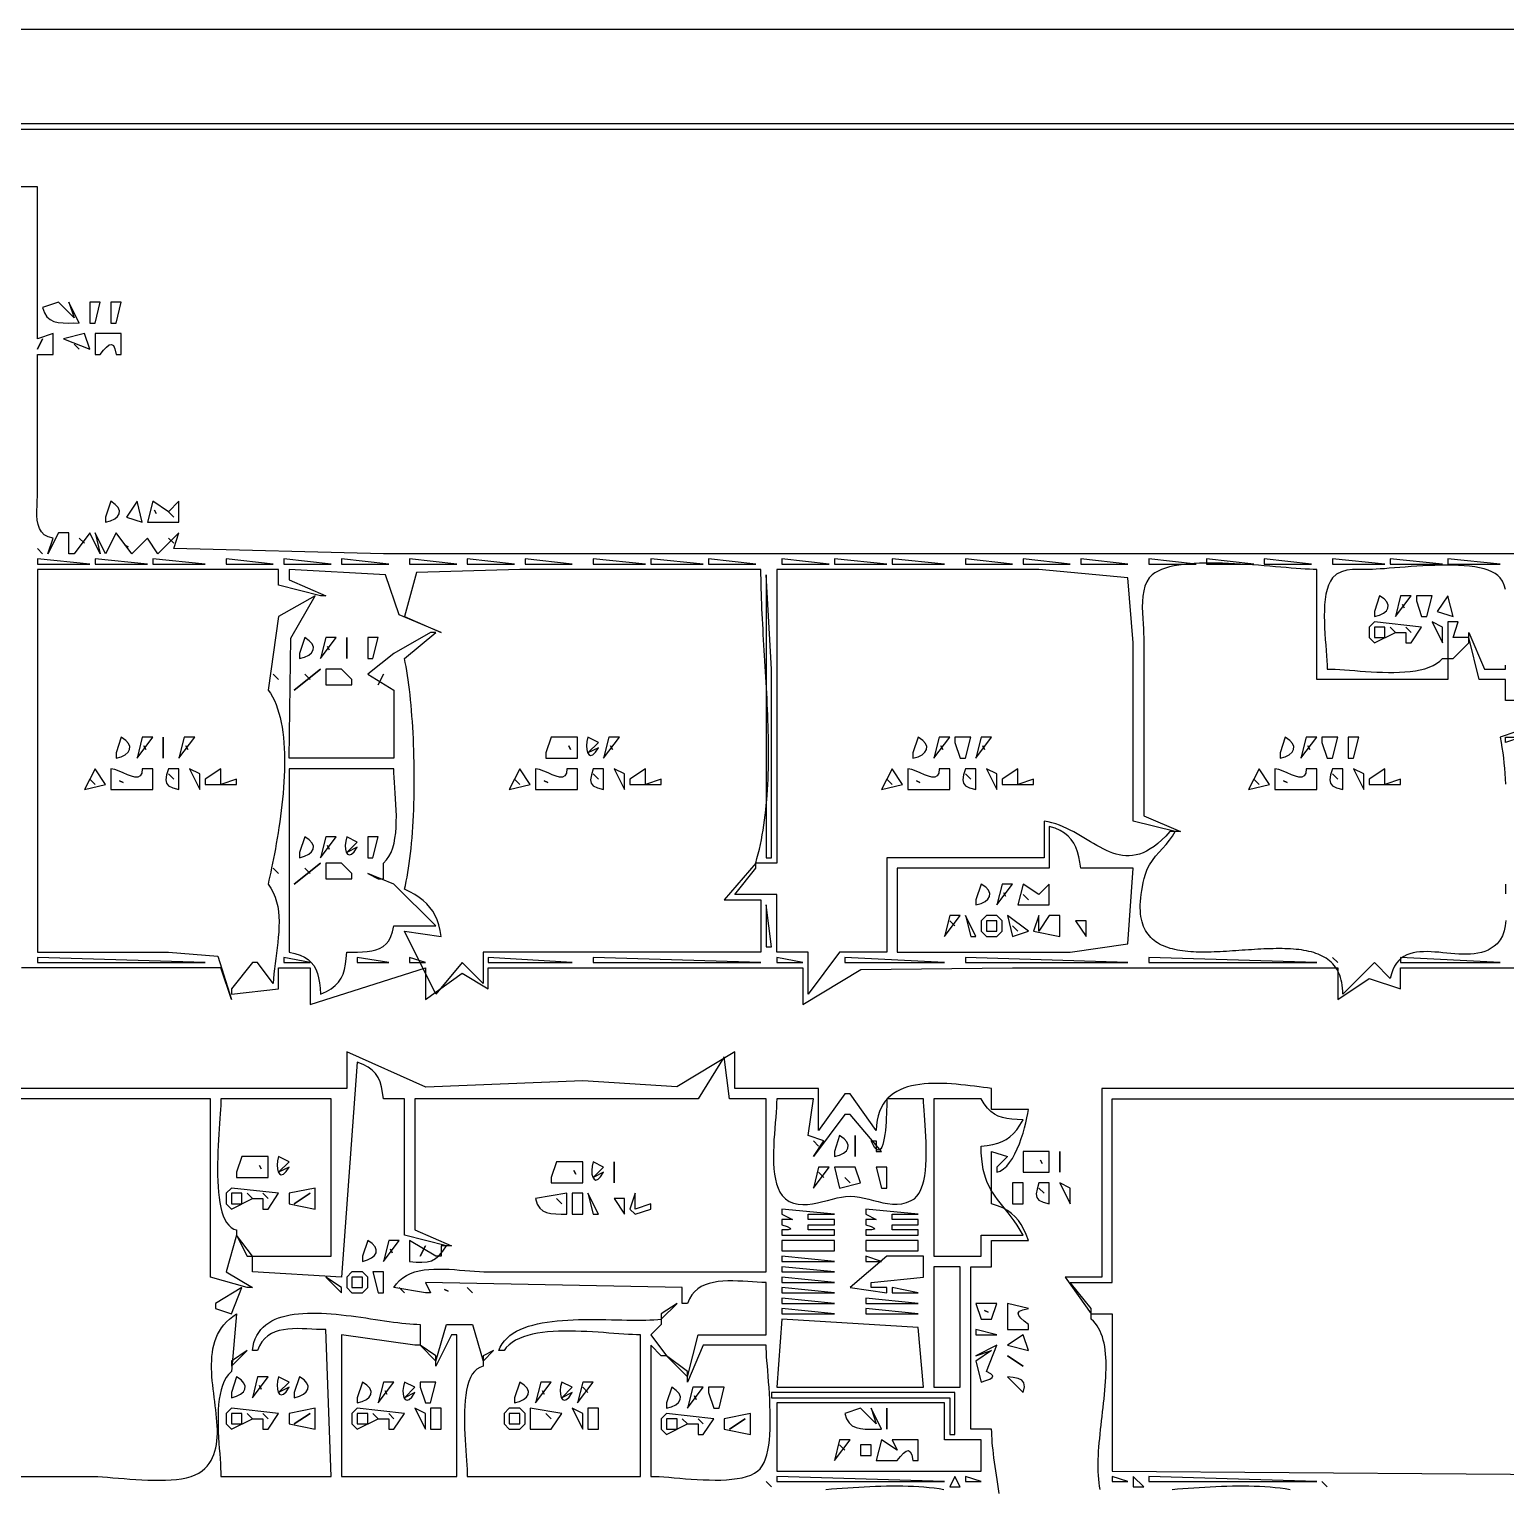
# Model space of a CAD drawing. Extents: x 0 to 1224, y 0 to 792.
# Drawn here: x 720.5 to 1002, y 513.5 to 792 of the extents above; entities that cross this region are included whole.
import ezdxf

# ---------------------------------------------------------------- set-up
doc = ezdxf.new("R2010")
doc.units = 0
doc.layers.add('C7', color=7, linetype='CONTINUOUS')

msp = doc.modelspace()

# ---------------------------------------------------------------- linework, layer by layer
at = {"layer": 'C7'}
for points in [[(0, 792), (0, 0), (1224, 0), (1224, 792), (0, 792)], [(41, 774), (41, 18), (42, 18), (42, 773), (1184, 773), (1184, 18), (1185, 18), (1185, 774), (41, 774)], [(1111, 692), (865, 692), (788, 692), (748, 693), (749, 696), (745, 692), (743, 695), (740, 692), (737, 696), (735, 692), (733, 696), (734, 692), (732, 696), (729, 692), (728, 692), (728, 696), (727, 696), (726, 696), (724, 692), (725, 695), (724.0577, 695.2272), (723.3253, 695.6186), (722.7773, 696.153), (722.3886, 696.8088), (722.1337, 697.5646), (721.9875, 698.399), (721.9245, 699.2906), (721.9196, 700.2179), (721.9474, 701.1595), (721.9826, 702.094), (722, 703), (722, 730), (725, 730), (725, 734), (722, 733), (722, 762), (648, 762)], [(726, 740), (723, 739), (723.3328, 737.9589), (723.8141, 737.1923), (724.428, 736.6583), (725.1584, 736.3151), (725.9895, 736.1211), (726.9051, 736.0343), (727.8894, 736.013), (728.9263, 736.0155), (730, 736), (728, 740), (729, 737), (726, 740)], [(732, 740), (732, 736), (733, 736), (734, 740), (732, 740)], [(736, 740), (736, 736), (737, 736), (738, 740), (736, 740)], [(723, 733), (722, 731), (723, 733)], [(727, 733), (732, 731), (731, 734), (727, 733)], [(729, 732), (730, 731), (729, 732)], [(733, 734), (733, 730), (734, 730), (734.6093, 730.8034), (735.1694, 731.4318), (735.6737, 731.8295), (736.1155, 731.9408), (736.4883, 731.7101), (736.7853, 731.0817), (737, 730), (738, 730), (738, 734), (733, 734)], [(736, 702), (735, 699), (735, 698), (735.9711, 698.2821), (736.7403, 698.6607), (737.2878, 699.1186), (737.5935, 699.6387), (737.6376, 700.204), (737.4, 700.7973), (736.8607, 701.4017), (736, 702)], [(741, 702), (739, 699), (742, 698), (741, 702)], [(744, 702), (743, 698), (749, 698), (749, 702), (747, 700), (744, 702)], [(744.333313, 700.333313), (744.666687, 699.666687), (744.333313, 700.333313)], [(747, 700), (748, 699), (747, 700)], [(722, 693), (723, 692), (722, 693)], [(730, 695), (731, 694), (730, 695)], [(738.666687, 693.666687), (739.333313, 693.333313), (738.666687, 693.666687)], [(747, 695), (748, 694), (747, 695)], [(722, 691), (722, 690), (732, 690), (722, 691)], [(733, 691), (733, 690), (743, 690), (733, 691)], [(744, 691), (744, 690), (754, 690), (744, 691)], [(758, 691), (758, 690), (767, 690), (758, 691)], [(769, 691), (769, 690), (778, 690), (769, 691)], [(780, 691), (780, 690), (789, 690), (780, 691)], [(793, 691), (793, 690), (802, 690), (793, 691)], [(804, 691), (804, 690), (813, 690), (804, 691)], [(815, 691), (815, 690), (824, 690), (815, 691)], [(828, 691), (828, 690), (838, 690), (828, 691)], [(839, 691), (839, 690), (849, 690), (839, 691)], [(850, 691), (850, 690), (859, 690), (850, 691)], [(864, 691), (864, 690), (873, 690), (864, 691)], [(874, 691), (874, 690), (884, 690), (874, 691)], [(885, 691), (885, 690), (895, 690), (885, 691)], [(899, 691), (899, 690), (908, 690), (899, 691)], [(910, 691), (910, 690), (919, 690), (910, 691)], [(921, 691), (921, 690), (930, 690), (921, 691)], [(934, 691), (934, 690), (943, 690), (934, 691)], [(969.0277, 687.3966), (968.5996, 686.7507), (968.2503, 686.0066), (967.9732, 685.1755), (967.7616, 684.269), (967.609, 683.2982), (967.5089, 682.2746), (967.4546, 681.2095), (967.4395, 680.1142), (967.4572, 679.0001), (967.5009, 677.8786), (967.5641, 676.761), (967.6402, 675.6586), (967.7227, 674.5828), (967.805, 673.5449), (967.8804, 672.5564), (967.9424, 671.6285), (967.9845, 670.7725), (968, 670), (968.7308, 669.9883), (969.5284, 669.9562), (970.3859, 669.9073), (971.2964, 669.8458), (972.2529, 669.7754), (973.2486, 669.7002), (974.2766, 669.6241), (975.3299, 669.551), (976.4017, 669.4848), (977.485, 669.4296), (978.573, 669.3891), (979.6588, 669.3674), (980.7353, 669.3683), (981.7959, 669.3958), (982.8335, 669.4539), (983.8412, 669.5465), (984.8122, 669.6775), (985.7395, 669.8508), (986.6163, 670.0704), (987.4355, 670.3401), (988.1905, 670.6641), (988.8741, 671.046), (989.4796, 671.49), (990, 672), (991, 672), (991, 668), (966, 668), (966, 689), (965.3308, 689.0089), (964.6007, 689.0345), (963.8137, 689.0749), (962.974, 689.1282), (962.0859, 689.1926), (961.1536, 689.2663), (960.1813, 689.3473), (959.1731, 689.4339), (958.1333, 689.5241), (957.066, 689.6162), (955.9755, 689.7082), (954.8659, 689.7983), (953.7415, 689.8847), (952.6065, 689.9655), (951.465, 690.0388), (950.3212, 690.1029), (949.1795, 690.1558), (948.0438, 690.1957), (946.9185, 690.2207), (945.8078, 690.229), (944.7159, 690.2187), (943.6468, 690.188), (942.605, 690.135), (941.5944, 690.0579), (940.6195, 689.9548), (939.6842, 689.8239), (938.793, 689.6633), (937.9498, 689.4711), (937.159, 689.2455), (936.4248, 688.9847), (935.7513, 688.6868), (935.1428, 688.3499), (934.6034, 687.9722)], [(945, 691), (945, 690), (954, 690), (945, 691)], [(956, 691), (956, 690), (965, 690), (956, 691)], [(969, 691), (969, 690), (979, 690), (969, 691)], [(1002.0267, 685.1755), (1001.7496, 686.0065), (1001.4002, 686.7507), (1000.9722, 687.3966), (1000.5468, 687.8391), (1000.0203, 688.2283), (999.4002, 688.567), (998.6941, 688.8582), (997.9094, 689.1046), (997.0537, 689.3092), (996.1346, 689.4748), (995.1595, 689.6042), (994.1359, 689.7003), (993.0714, 689.766), (991.9734, 689.8041), (990.8496, 689.8176), (989.7075, 689.8091), (988.5544, 689.7817), (987.3981, 689.7382), (986.2459, 689.6814), (985.1055, 689.6142), (983.9843, 689.5395), (982.8898, 689.46), (981.8297, 689.3788), (980.8113, 689.2986), (979.8422, 689.2222), (978.93, 689.1527), (978.0822, 689.0927), (977.3062, 689.0452), (976.6096, 689.0131), (976, 688.9992), (974.9998, 689.0086), (973.9237, 689.0183), (972.8181, 688.9804), (971.7294, 688.847), (970.7038, 688.5705), (969.7878, 688.1029), (969.0278, 687.3966)], [(980, 691), (980, 690), (990, 690), (980, 691)], [(991, 691), (991, 690), (1001, 690), (991, 691)], [(934.6033, 687.9722), (934.0218, 687.383), (933.5694, 686.6606), (933.2315, 685.8261), (932.9939, 684.9008), (932.8422, 683.906), (932.762, 682.863), (932.7391, 681.7931), (932.759, 680.7175), (932.8075, 679.6576), (932.8702, 678.6346), (932.9327, 677.6698), (932.9808, 676.7845), (933, 676), (933, 642), (940, 639), (939, 639), (931, 641), (931, 675), (929.972229, 687.396606), (913, 689), (863, 689), (863, 633), (859, 633), (859.2468, 633.8675), (859.478, 634.746), (859.694, 635.635), (859.8951, 636.5344), (860.0819, 637.4436), (860.2546, 638.3622), (860.4138, 639.29), (860.5597, 640.2265), (860.6929, 641.1713), (860.8137, 642.1242), (860.9225, 643.0846), (861.0198, 644.0523), (861.1058, 645.0268), (861.1812, 646.0078), (861.2461, 646.9949), (861.3012, 647.9878), (861.3467, 648.986), (861.383, 649.9891), (861.4106, 650.9969), (861.4299, 652.0089), (861.4413, 653.0248), (861.4452, 654.0441), (861.4419, 655.0666), (861.432, 656.0918), (861.4158, 657.1193), (861.3936, 658.1488), (861.366, 659.18), (861.3333, 660.2123), (861.296, 661.2455), (861.2543, 662.2792), (861.2089, 663.313), (861.1599, 664.3465), (861.1079, 665.3794), (861.0533, 666.4113), (860.9964, 667.4417), (860.9377, 668.4704), (860.8776, 669.497), (860.8164, 670.521), (860.7546, 671.5421), (860.6926, 672.56), (860.6309, 673.5742), (860.5697, 674.5844), (860.5095, 675.5902), (860.4507, 676.5912), (860.3938, 677.5871), (860.3391, 678.5775), (860.287, 679.562), (860.2379, 680.5402), (860.1923, 681.5117), (860.1505, 682.4763), (860.113, 683.4334), (860.0802, 684.3828), (860.0524, 685.324), (860.03, 686.2567), (860.0136, 687.1805), (860.0034, 688.0951), (860, 689), (814, 689), (794.317871, 688.396606), (792, 680), (799, 677), (791.027771, 680.317871), (788.396606, 687.972229), (770, 689), (770, 687), (777, 684), (776, 684), (768, 686), (768, 689), (722, 689), (722, 616), (747, 616.000793), (756.396606, 615.226807), (759, 607), (757, 613), (719, 613)], [(861, 688), (861, 634), (862, 634), (862, 670), (861, 688)], [(775, 684), (768, 680), (766, 666), (766.4354, 665.3759), (766.8335, 664.7052), (767.1955, 663.9902), (767.5224, 663.2335), (767.8155, 662.4372), (768.0759, 661.604), (768.3048, 660.7361), (768.5034, 659.8359), (768.6728, 658.9059), (768.8143, 657.9484), (768.9289, 656.9659), (769.0179, 655.9606), (769.0824, 654.9351), (769.1235, 653.8917), (769.1426, 652.8328), (769.1406, 651.7609), (769.1189, 650.6782), (769.0785, 649.5872), (769.0207, 648.4903), (768.9466, 647.3899), (768.8574, 646.2884), (768.7542, 645.1881), (768.6382, 644.0915), (768.5107, 643.001), (768.3727, 641.919), (768.2254, 640.8478), (768.07, 639.7898), (767.9078, 638.7475), (767.7397, 637.7233), (767.5671, 636.7195), (767.391, 635.7385), (767.2127, 634.7827), (767.0333, 633.8546), (766.854, 632.9565), (766.676, 632.0908), (766.5004, 631.2599), (766.3284, 630.4662), (766.1612, 629.7121), (766, 629), (766.5426, 628.2001), (766.9908, 627.3661), (767.3517, 626.501), (767.6323, 625.6079), (767.8397, 624.6898), (767.981, 623.7498), (768.0634, 622.7909), (768.0939, 621.8163), (768.0797, 620.8289), (768.0278, 619.8317), (767.9454, 618.828), (767.8395, 617.8207), (767.7172, 616.8129), (767.5857, 615.8075), (767.452, 614.8078), (767.3233, 613.8167), (767.2066, 612.8374), (767.1091, 611.8727), (767.0379, 610.9259), (767, 610), (764, 614), (763, 614), (759, 609), (759, 608), (768, 609), (768, 613), (774, 613), (774, 606), (796, 613), (796, 607), (803, 612), (808, 609), (808, 613), (868, 613), (868, 606), (879.039368, 612.682129), (908, 613), (970, 613), (970, 607), (976, 611), (982, 609), (982, 613), (1043, 613)], [(933.3178, 630.8958), (933.6489, 631.8192), (934.1003, 632.6831), (934.6467, 633.5006), (935.2627, 634.2843), (935.9229, 635.0472), (936.602, 635.8021), (937.2746, 636.562), (937.9154, 637.3397), (938.499, 638.1481), (939, 639), (938, 639), (937.2164, 638.1487), (936.4516, 637.3961), (935.7045, 636.7381), (934.9739, 636.1705), (934.2589, 635.6892), (933.5583, 635.29), (932.8711, 634.9688), (932.1963, 634.7215), (931.5327, 634.544), (930.8794, 634.432), (930.2352, 634.3816), (929.5991, 634.3884), (928.97, 634.4484), (928.3469, 634.5576), (927.7287, 634.7116), (927.1144, 634.9064), (926.5028, 635.1379), (925.893, 635.4019), (925.2838, 635.6943), (924.6742, 636.0109), (924.0632, 636.3476), (923.4496, 636.7003), (922.8325, 637.0649), (922.2107, 637.4372), (921.5832, 637.813), (920.9489, 638.1883), (920.3068, 638.5588), (919.6558, 638.9205), (918.9948, 639.2693), (918.3228, 639.6009), (917.6387, 639.9113), (916.9415, 640.1964), (916.2301, 640.4519), (915.5034, 640.6737), (914.7604, 640.8578), (914, 641), (914, 634), (884, 634), (884, 616), (875, 616), (869, 608), (869, 616), (863, 616), (863, 627), (855, 627), (859, 632), (859, 633), (853, 626), (860, 626), (860, 616), (807, 616), (807, 610), (803, 614), (798, 608), (792, 620), (799, 619), (798.8095, 620.1425), (798.5582, 621.1868), (798.2428, 622.141), (797.8602, 623.013), (797.4072, 623.811), (796.8807, 624.543), (796.2775, 625.2171), (795.5944, 625.8412), (794.8283, 626.4235), (793.9759, 626.9721), (793.0342, 627.4948), (792, 628), (792.1773, 628.7391), (792.3455, 629.5141), (792.5044, 630.3235), (792.6543, 631.1653), (792.7951, 632.038), (792.9269, 632.9399), (793.0499, 633.8691), (793.164, 634.8242), (793.2693, 635.8032), (793.366, 636.8046), (793.454, 637.8266), (793.5336, 638.8676), (793.6046, 639.9258), (793.6673, 640.9996), (793.7216, 642.0871), (793.7677, 643.1868), (793.8056, 644.297), (793.8354, 645.4159), (793.8572, 646.5418), (793.871, 647.673), (793.8769, 648.8079), (793.875, 649.9447), (793.8653, 651.0817), (793.848, 652.2173), (793.823, 653.3496), (793.7905, 654.4771), (793.7506, 655.5981), (793.7033, 656.7107), (793.6486, 657.8134), (793.5868, 658.9044), (793.5177, 659.982), (793.4415, 661.0446), (793.3584, 662.0903), (793.2682, 663.1176), (793.1712, 664.1247), (793.0673, 665.11), (792.9568, 666.0716), (792.8395, 667.008), (792.7157, 667.9173), (792.5853, 668.798), (792.4484, 669.6483), (792.3052, 670.4666), (792.1557, 671.251), (792, 672), (798, 677), (797, 677), (790, 673), (785, 669), (790, 666), (790, 653), (770, 653), (770.317871, 675.895813), (775, 684)], [(978, 684), (977, 681), (977, 680), (977.971, 680.2821), (978.7403, 680.6607), (979.2878, 681.1186), (979.5936, 681.6387), (979.6376, 682.204), (979.4, 682.7973), (978.8608, 683.4017), (978, 684)], [(982, 684), (981, 680), (984, 684), (982, 684)], [(982.333313, 682.333313), (982.666687, 681.666687), (982.333313, 682.333313)], [(985, 684), (985, 683), (986, 680), (987, 680), (988, 684), (985, 684)], [(991, 684), (989, 681), (992, 680), (991, 684)], [(977, 679), (976, 678), (976, 676), (977, 675), (981, 677), (983, 677), (983, 675), (984, 675), (986, 678), (977, 679)], [(988, 679), (990, 675), (990, 676), (990, 678), (988, 679)], [(991, 679), (991, 672), (992, 672), (995, 675), (995, 676), (992, 676), (993, 679), (991, 679)], [(773, 676), (772, 673), (772, 672), (772.971, 672.2821), (773.7403, 672.6607), (774.2878, 673.1186), (774.5935, 673.6387), (774.6376, 674.204), (774.4, 674.7973), (773.8608, 675.4017), (773, 676)], [(777, 676), (776, 672), (779, 676), (777, 676)], [(781, 676), (781, 672), (781, 676)], [(785, 676), (785, 672), (786, 672), (787, 676), (785, 676)], [(977, 678), (977, 676), (979, 676), (979, 678), (977, 678)], [(980, 678), (981, 677), (980, 678)], [(983, 678), (984, 677), (983, 678)], [(1010, 664), (1002, 664), (1002, 668), (997, 668), (995, 676), (995, 677), (998, 670), (1002, 670), (1002.0154, 670.7726)], [(777.333313, 674.333313), (777.666687, 673.666687), (777.333313, 674.333313)], [(771, 666), (776, 670), (771, 666)], [(777, 670), (777, 667), (782, 667), (782, 668), (780, 670), (777, 670)], [(767, 669), (768, 668), (767, 669)], [(773, 669), (774, 668), (773, 669)], [(788, 669), (787, 667), (788, 669)], [(738, 657), (737, 654), (737, 653), (737.971, 653.2821), (738.7403, 653.6607), (739.2878, 654.1186), (739.5935, 654.6387), (739.6376, 655.204), (739.4, 655.7973), (738.8608, 656.4017), (738, 657)], [(742, 657), (741, 653), (744, 657), (742, 657)], [(746, 657), (746, 653), (746, 657)], [(750, 657), (749, 653), (752, 657), (750, 657)], [(820, 657), (819, 654), (819, 653), (825, 653), (825, 657), (820, 657)], [(827, 657), (826.8004, 656.1668), (826.7248, 655.3684), (826.765, 654.6552), (826.9133, 654.078), (827.1618, 653.6871), (827.5026, 653.5333), (827.9278, 653.6672), (828.4295, 654.1392), (829, 655), (827, 654), (829, 656), (827, 657)], [(831, 657), (830, 653), (833, 657), (831, 657)], [(890, 657), (889, 654), (889, 653), (889.9711, 653.2821), (890.7403, 653.6607), (891.2878, 654.1186), (891.5936, 654.6387), (891.6376, 655.204), (891.4, 655.7973), (890.8608, 656.4017), (890, 657)], [(894, 657), (893, 653), (896, 657), (894, 657)], [(897, 657), (897, 656), (898, 653), (899, 653), (900, 657), (897, 657)], [(902, 657), (901, 653), (904, 657), (902, 657)], [(960, 657), (959, 654), (959, 653), (959.971, 653.2821), (960.7403, 653.6607), (961.2878, 654.1186), (961.5935, 654.6387), (961.6375, 655.204), (961.3999, 655.7974), (960.8607, 656.4017), (960, 657)], [(964, 657), (963, 653), (966, 657), (964, 657)], [(967, 657), (967, 656), (968, 653), (969, 653), (970, 657), (967, 657)], [(972, 657), (972, 653), (973, 653), (974, 657), (972, 657)], [(1004, 658), (1001, 657), (1001.1732, 656.0177), (1001.3293, 655.0325), (1001.469, 654.0447), (1001.5931, 653.0544), (1001.7025, 652.0618), (1001.7979, 651.067), (1001.8802, 650.0703), (1001.9502, 649.0717), (1002.0087, 648.0716)], [(1008, 658), (1002, 656), (1002, 657), (1004, 657)], [(742.333313, 655.333313), (742.666687, 654.666687), (742.333313, 655.333313)], [(750.333313, 655.333313), (750.666687, 654.666687), (750.333313, 655.333313)], [(823.333313, 655.333313), (823.666687, 654.666687), (823.333313, 655.333313)], [(831.333313, 655.333313), (831.666687, 654.666687), (831.333313, 655.333313)], [(894.333313, 655.333313), (894.666687, 654.666687), (894.333313, 655.333313)], [(902.333313, 655.333313), (902.666687, 654.666687), (902.333313, 655.333313)], [(964.333313, 655.333313), (964.666687, 654.666687), (964.333313, 655.333313)], [(733, 651), (731, 647), (735, 648), (733, 651)], [(736, 651), (736, 647), (744, 647), (744, 651), (743, 651), (742, 651), (741.8988, 650.1256), (741.6137, 649.6031), (741.172, 649.3735), (740.6011, 649.3776), (739.9286, 649.5563), (739.1817, 649.8505), (738.388, 650.201), (737.5748, 650.5489), (736.7697, 650.8349), (736, 651)], [(747, 651), (746.6535, 649.8098), (746.5052, 648.9006), (746.6105, 648.2188), (747.0245, 647.7105), (747.8026, 647.3221), (749, 647), (749, 651), (747, 651)], [(751, 651), (753, 647), (753, 648), (753, 650), (751, 651)], [(757, 651), (754, 649), (754, 648), (760, 648), (760, 649), (757, 648), (757, 651)], [(770, 651), (770, 616), (771.1227, 615.7657), (772.0954, 615.4547), (772.9292, 615.0666), (773.6351, 614.6005), (774.224, 614.0561), (774.7071, 613.4326), (775.0954, 612.7295), (775.3998, 611.9463), (775.6315, 611.0823), (775.8014, 610.137), (775.9205, 609.1097), (776, 608), (777.1165, 608.487), (778.0508, 609.0247), (778.8199, 609.62), (779.4406, 610.2802), (779.93, 611.0122), (780.3049, 611.8233), (780.5825, 612.7205), (780.7795, 613.7109), (780.913, 614.8017), (781, 616), (782.0526, 616.0018), (783.0594, 616.0101), (784.0165, 616.0405), (784.9199, 616.1086), (785.7659, 616.2301), (786.5505, 616.4206), (787.27, 616.6958), (787.9203, 617.0712), (788.4976, 617.5626), (788.9981, 618.1855), (789.418, 618.9556), (789.7532, 619.8886), (790, 621), (798, 621), (790, 629), (785, 631), (787, 630), (788, 630), (788, 633), (788.5695, 633.5891), (789.0491, 634.2725), (789.4457, 635.0404), (789.766, 635.8833), (790.0166, 636.7917), (790.2045, 637.7558), (790.3362, 638.7661), (790.4186, 639.813), (790.4585, 640.8869), (790.4625, 641.9782), (790.4374, 643.0774), (790.39, 644.1747), (790.327, 645.2607), (790.2552, 646.3257), (790.1813, 647.3601), (790.1121, 648.3543), (790.0543, 649.2987), (790.0147, 650.1838), (790, 651), (770, 651)], [(814, 651), (812, 647), (816, 648), (814, 651)], [(817, 651), (817, 647), (825, 647), (825, 651), (824, 651), (823, 651), (822.8988, 650.1256), (822.6137, 649.6031), (822.172, 649.3735), (821.6011, 649.3776), (820.9286, 649.5563), (820.1817, 649.8505), (819.388, 650.201), (818.5748, 650.5489), (817.7697, 650.8349), (817, 651)], [(828, 651), (827.6535, 649.8098), (827.5053, 648.9006), (827.6105, 648.2188), (828.0246, 647.7105), (828.8026, 647.3221), (830, 647), (830, 651), (828, 651)], [(832, 651), (834, 647), (834, 648), (834, 650), (832, 651)], [(838, 651), (835, 649), (835, 648), (841, 648), (841, 649), (838, 648), (838, 651)], [(885, 651), (883, 647), (887, 648), (885, 651)], [(888, 651), (888, 647), (896, 647), (896, 651), (895, 651), (894, 651), (893.8988, 650.1256), (893.6137, 649.6031), (893.172, 649.3735), (892.6012, 649.3776), (891.9286, 649.5563), (891.1818, 649.8505), (890.3881, 650.201), (889.5749, 650.5489), (888.7697, 650.8349), (888, 651)], [(899, 651), (898.6535, 649.8098), (898.5053, 648.9006), (898.6106, 648.2188), (899.0246, 647.7105), (899.8026, 647.3221), (901, 647), (901, 651), (899, 651)], [(903, 651), (905, 647), (905, 648), (905, 650), (903, 651)], [(909, 651), (906, 649), (906, 648), (912, 648), (912, 649), (909, 648), (909, 651)], [(955, 651), (953, 647), (957, 648), (955, 651)], [(958, 651), (958, 647), (966, 647), (966, 651), (965, 651), (964, 651), (963.8988, 650.1256), (963.6137, 649.6031), (963.172, 649.3735), (962.6012, 649.3776), (961.9286, 649.5563), (961.1818, 649.8505), (960.3881, 650.201), (959.5749, 650.5489), (958.7697, 650.8349), (958, 651)], [(969, 651), (968.6535, 649.8098), (968.5053, 648.9006), (968.6105, 648.2188), (969.0246, 647.7105), (969.8026, 647.3221), (971, 647), (971, 651), (969, 651)], [(973, 651), (975, 647), (975, 648), (975, 650), (973, 651)], [(979, 651), (976, 649), (976, 648), (982, 648), (982, 649), (979, 648), (979, 651)], [(732, 649), (733, 648), (732, 649)], [(737.666687, 648.666687), (738.333313, 648.333313), (737.666687, 648.666687)], [(747, 650), (748, 649), (747, 650)], [(813, 649), (814, 648), (813, 649)], [(818.666687, 648.666687), (819.333313, 648.333313), (818.666687, 648.666687)], [(828, 650), (829, 649), (828, 650)], [(884, 649), (885, 648), (884, 649)], [(889.666687, 648.666687), (890.333313, 648.333313), (889.666687, 648.666687)], [(899, 650), (900, 649), (899, 650)], [(954, 649), (955, 648), (954, 649)], [(959.666687, 648.666687), (960.333313, 648.333313), (959.666687, 648.666687)], [(969, 650), (970, 649), (969, 650)], [(915, 640), (915, 632), (886, 632), (886, 616), (919, 616), (929.972229, 617.603394), (931, 632), (921, 632), (920.8476, 633.1347), (920.6479, 634.1768), (920.3904, 635.13), (920.0648, 635.998), (919.6605, 636.7845), (919.1672, 637.4932), (918.5744, 638.1278), (917.8717, 638.6921), (917.0487, 639.1897), (916.0949, 639.6245), (915, 640)], [(773, 638), (772, 635), (772, 634), (772.971, 634.2821), (773.7403, 634.6607), (774.2878, 635.1186), (774.5935, 635.6387), (774.6376, 636.204), (774.4, 636.7973), (773.8608, 637.4017), (773, 638)], [(777, 638), (776, 634), (779, 638), (777, 638)], [(777.333313, 636.333313), (777.666687, 635.666687), (777.333313, 636.333313)], [(781, 638), (780.8004, 637.1668), (780.7248, 636.3684), (780.765, 635.6552), (780.9133, 635.0779), (781.1618, 634.6871), (781.5026, 634.5333), (781.9278, 634.6671), (782.4295, 635.1391), (783, 636), (781, 635), (783, 637), (781, 638)], [(785, 638), (785, 634), (786, 634), (787, 638), (785, 638)], [(767, 632), (768, 631), (767, 632)], [(771, 629), (776, 633), (771, 629)], [(773, 632), (774, 631), (773, 632)], [(777, 633), (777, 630), (782, 630), (782, 631), (780, 633), (777, 633)], [(1000.3966, 617.6033), (999.8645, 617.1297), (999.2974, 616.7323), (998.6982, 616.4055), (998.0697, 616.1434), (997.4148, 615.9403), (996.7363, 615.7906), (996.0372, 615.6884), (995.3202, 615.6282), (994.5883, 615.6041), (993.8443, 615.6104), (993.0911, 615.6415), (992.3316, 615.6915), (991.5686, 615.7549), (990.8051, 615.8258), (990.0437, 615.8985), (989.2876, 615.9674), (988.5394, 616.0266), (987.8022, 616.0705), (987.0787, 616.0934), (986.3718, 616.0895), (985.6844, 616.0531), (985.0193, 615.9785), (984.3795, 615.86), (983.7678, 615.6918), (983.187, 615.4683), (982.6401, 615.1836), (982.1299, 614.8322), (981.6592, 614.4082), (981.231, 613.9059), (980.8481, 613.3197), (980.5134, 612.6438), (980.2297, 611.8724), (980, 611), (977, 614), (971, 608), (970.9855, 608.5884), (970.9466, 609.1506), (970.884, 609.6873), (970.798, 610.199), (970.6892, 610.6863), (970.5581, 611.1496), (970.4052, 611.5896), (970.2311, 612.0067), (970.0362, 612.4017), (969.8211, 612.7749), (969.5863, 613.127), (969.3323, 613.4585), (969.0597, 613.7699), (968.7688, 614.0619), (968.4604, 614.335), (968.1348, 614.5896), (967.7926, 614.8265), (967.4343, 615.0461), (967.0605, 615.249), (966.6715, 615.4357), (966.2681, 615.6068), (965.8506, 615.7629), (965.4196, 615.9044), (964.9756, 616.032), (964.5191, 616.1462), (964.0507, 616.2476), (963.5708, 616.3367), (963.08, 616.4141), (962.5788, 616.4802), (962.0677, 616.5358), (961.5472, 616.5812), (961.0179, 616.6172), (960.4802, 616.6442), (959.9347, 616.6628), (959.3819, 616.6735), (958.8223, 616.6769), (958.2564, 616.6735), (957.6847, 616.664), (957.1078, 616.6488), (956.5261, 616.6285), (955.9403, 616.6037), (955.3508, 616.5749), (954.758, 616.5426), (954.1626, 616.5075), (953.5651, 616.4701), (952.9659, 616.4308), (952.3657, 616.3904), (951.7648, 616.3493), (951.1638, 616.3081), (950.5633, 616.2673), (949.9637, 616.2275), (949.3656, 616.1893), (948.7695, 616.1531), (948.1759, 616.1197), (947.5853, 616.0894), (946.9982, 616.0629), (946.4152, 616.0407), (945.8368, 616.0234), (945.2634, 616.0114), (944.6957, 616.0055), (944.134, 616.0061), (943.579, 616.0138), (943.0312, 616.0291), (942.491, 616.0526), (941.959, 616.0848), (941.4356, 616.1264), (940.9215, 616.1778), (940.4172, 616.2396), (939.9231, 616.3123), (939.4397, 616.3966), (938.9677, 616.4929), (938.5074, 616.6018), (938.0594, 616.7239), (937.6243, 616.8597), (937.2025, 617.0098), (936.7946, 617.1747), (936.4011, 617.3551), (936.0225, 617.5513), (935.6593, 617.764), (935.312, 617.9938), (934.9811, 618.2412), (934.6673, 618.5067), (934.3709, 618.7909), (934.0925, 619.0944), (933.8326, 619.4177), (933.5917, 619.7614), (933.3704, 620.1259), (933.1691, 620.512), (932.9885, 620.92), (932.8289, 621.3507), (932.6909, 621.8044), (932.5751, 622.2819), (932.4819, 622.7836), (932.4119, 623.3101), (932.3655, 623.8619), (932.3434, 624.4396), (932.3459, 625.0438), (932.3737, 625.6749), (932.4272, 626.3337), (932.507, 627.0205), (932.6135, 627.736), (932.7474, 628.4807), (932.909, 629.2552), (933.099, 630.0601), (933.3179, 630.8958)], [(902, 629), (901, 626), (901, 625), (901.971, 625.2821), (902.7403, 625.6607), (903.2878, 626.1186), (903.5935, 626.6387), (903.6376, 627.204), (903.4, 627.7973), (902.8608, 628.4017), (902, 629)], [(906, 629), (905, 625), (908, 629), (906, 629)], [(910, 629), (909, 625), (915, 625), (915, 629), (913, 627), (910, 629)], [(1002.0026, 628.9955), (1002, 628), (1002.0172, 627.1136)], [(861, 625), (861, 617), (862, 617), (861, 625)], [(906.333313, 627.333313), (906.666687, 626.666687), (906.333313, 627.333313)], [(910, 627), (911, 626), (910, 627)], [(896, 623), (895, 619), (898, 623), (896, 623)], [(899, 623), (900, 619), (901, 619), (899, 623)], [(903, 623), (902, 622), (902, 620), (903, 619), (905, 619), (906, 620), (906, 622), (905, 623), (903, 623)], [(907, 623), (908, 619), (911, 620), (907, 623)], [(913, 623), (912, 620), (917, 619), (917, 623), (916, 623), (915, 623), (913, 620), (913, 623)], [(896, 622), (897, 621), (896, 622)], [(903, 622), (903, 620), (905, 620), (905, 622), (903, 622)], [(908, 621), (909, 620), (908, 621)], [(920, 622), (922, 619), (922, 622), (920, 622)], [(1002.0733, 622.0305), (1001.95, 621.0166), (1001.739, 620.048), (1001.422, 619.1435), (1000.9806, 618.3223), (1000.3966, 617.6034)], [(722, 615), (722, 614), (754, 614), (722, 615)], [(769, 615), (769, 614), (774, 614), (769, 615)], [(783, 615), (783, 614), (789, 614), (783, 615)], [(793, 615), (793, 614), (796, 614), (793, 615)], [(808, 615), (808, 614), (824, 614), (808, 615)], [(828, 615), (828, 614), (860, 614), (828, 615)], [(863, 615), (863, 614), (868, 614), (863, 615)], [(876, 615), (876, 614), (895, 614), (876, 615)], [(899, 615), (899, 614), (930, 614), (899, 615)], [(934, 615), (934, 614), (966, 614), (934, 615)], [(969, 615), (970, 614), (969, 615)], [(982, 615), (982, 614), (1001, 614), (982, 615)], [(905.4284, 512.7261), (905.2952, 513.621), (905.1628, 514.5054), (905.0325, 515.3778), (904.9051, 516.237), (904.7819, 517.0813), (904.6639, 517.9096), (904.552, 518.7204), (904.4475, 519.5122), (904.3512, 520.2838), (904.2644, 521.0337), (904.188, 521.7605), (904.1231, 522.4629), (904.0708, 523.1394), (904.0322, 523.7887), (904.0082, 524.4093), (904, 525), (900, 525), (900, 556), (904, 556), (904, 561), (911, 561), (910.5858, 562.1136), (910.1404, 563.1168), (909.6518, 564.0164), (909.1077, 564.8195), (908.4961, 565.533), (907.8048, 566.1638), (907.0217, 566.719), (906.1346, 567.2054), (905.1314, 567.6301), (904, 568), (904, 578), (907, 577), (905, 575), (905, 574), (905.6546, 574.2342), (906.2777, 574.6364), (906.8681, 575.1864), (907.4246, 575.8641), (907.9463, 576.6495), (908.4319, 577.5223), (908.8804, 578.4626), (909.2907, 579.4502), (909.6616, 580.465), (909.9922, 581.487), (910.2812, 582.4959), (910.5276, 583.4718), (910.7302, 584.3945), (910.8881, 585.2439), (911, 586), (904, 586), (904, 590), (903.2227, 590.1005), (902.4206, 590.2061), (901.5968, 590.3142), (900.7543, 590.4221), (899.8962, 590.5275), (899.0256, 590.6276), (898.1455, 590.72), (897.2591, 590.802), (896.3693, 590.8712), (895.4793, 590.9248), (894.5921, 590.9605), (893.7108, 590.9756), (892.8385, 590.9675), (891.9782, 590.9337), (891.133, 590.8717), (890.3059, 590.7788), (889.5001, 590.6526), (888.7186, 590.4904), (887.9645, 590.2896), (887.2408, 590.0478), (886.5507, 589.7623), (885.8971, 589.4307), (885.2832, 589.0502), (884.712, 588.6185), (884.1865, 588.1328), (883.71, 587.5907), (883.2854, 586.9896), (882.9157, 586.3269), (882.6042, 585.6), (882.3537, 584.8065), (882.1675, 583.9436), (882.0486, 583.009), (882, 582), (877, 589), (876, 589), (871, 582), (871, 590), (855, 590), (855, 597), (843.956787, 590.317139), (826, 591.481445), (796.089478, 590.259277), (781, 597), (781, 590), (671, 590)], [(853, 596), (848, 588), (794, 588), (794, 563), (801, 560), (800, 560), (792, 562), (792, 588), (788, 588), (787.8392, 589.2091), (787.6298, 590.2901), (787.3503, 591.2517), (786.9792, 592.1025), (786.4952, 592.8514), (785.8766, 593.5068), (785.1022, 594.0776), (784.1505, 594.5724), (783, 595), (780, 554), (763, 555), (763, 558), (778, 558), (778, 588), (757, 588), (756.9908, 587.4112), (756.9653, 586.7351), (756.926, 585.9793), (756.8758, 585.1513), (756.8173, 584.2585), (756.7533, 583.3085), (756.6864, 582.3089), (756.6194, 581.2672), (756.555, 580.191), (756.4959, 579.0876), (756.4449, 577.9647), (756.4046, 576.8299), (756.3778, 575.6906), (756.3672, 574.5543), (756.3756, 573.4287), (756.4055, 572.3212), (756.4598, 571.2393), (756.5412, 570.1907), (756.6523, 569.1827), (756.796, 568.223), (756.9748, 567.3191), (757.1916, 566.4786), (757.4491, 565.7088), (757.7499, 565.0175), (758.0969, 564.412), (758.4926, 563.9), (758.9399, 563.489), (759.4415, 563.1865), (760, 563), (760, 562), (758, 555), (763, 552), (762, 552), (755, 554), (755, 588), (670, 588)], [(675, 516), (732, 516), (732.7363, 515.9868), (733.552, 515.9502), (734.4388, 515.8947), (735.3878, 515.8245), (736.3908, 515.744), (737.439, 515.6576), (738.524, 515.5697), (739.6371, 515.4846), (740.7699, 515.4066), (741.9139, 515.3401), (743.0604, 515.2895), (744.2008, 515.2591), (745.3268, 515.2534), (746.4297, 515.2766), (747.501, 515.3331), (748.5321, 515.4273), (749.5145, 515.5635), (750.4396, 515.7461), (751.2989, 515.9795), (752.0839, 516.2679), (752.7859, 516.6159), (753.3966, 517.0277), (753.9158, 517.4795), (754.3747, 517.962), (754.7763, 518.4738), (755.1237, 519.0135), (755.4201, 519.5795), (755.6684, 520.1706), (755.8717, 520.7852), (756.0332, 521.422), (756.156, 522.0794), (756.2431, 522.7561), (756.2975, 523.4506), (756.3225, 524.1616), (756.321, 524.8874), (756.2962, 525.6268), (756.2511, 526.3784), (756.1889, 527.1405), (756.1126, 527.912), (756.0252, 528.6912), (755.93, 529.4768), (755.8299, 530.2673), (755.7281, 531.0614), (755.6276, 531.8575), (755.5316, 532.6543), (755.443, 533.4503), (755.3651, 534.244), (755.3008, 535.0341), (755.2533, 535.8192), (755.2256, 536.5977), (755.2209, 537.3683), (755.2422, 538.1295), (755.2926, 538.8799), (755.3752, 539.618), (755.493, 540.3425), (755.6493, 541.0519), (755.8469, 541.7447), (756.0891, 542.4196), (756.3789, 543.0751), (756.7194, 543.7097), (757.1137, 544.3221), (757.5649, 544.9108), (758.076, 545.4744), (758.6502, 546.0114), (759.2905, 546.5204), (760, 547), (759, 536), (758.4742, 535.4619), (758.0214, 534.8381), (757.6369, 534.1361), (757.3159, 533.3636), (757.0537, 532.528), (756.8455, 531.6369), (756.6866, 530.6978), (756.5723, 529.7184), (756.4978, 528.7062), (756.4584, 527.6687), (756.4494, 526.6136), (756.4661, 525.5482), (756.5036, 524.4803), (756.5572, 523.4174), (756.6223, 522.367), (756.6941, 521.3367), (756.7678, 520.334), (756.8388, 519.3666), (756.9022, 518.4419), (756.9533, 517.5675), (756.9875, 516.751), (757, 516), (778, 516), (777, 544), (776.1307, 544.0134), (775.2377, 544.0471), (774.3284, 544.0907), (773.41, 544.1339), (772.49, 544.1665), (771.5758, 544.1783), (770.6745, 544.159), (769.7938, 544.0983), (768.9408, 543.986), (768.1229, 543.8119), (767.3475, 543.5657), (766.622, 543.2371), (765.9538, 542.8159), (765.3501, 542.2918), (764.8183, 541.6546), (764.3658, 540.8941), (764, 540), (763, 540), (763.1255, 540.8074), (763.3119, 541.5561), (763.5568, 542.248), (763.8578, 542.8849), (764.2126, 543.4688), (764.6188, 544.0014), (765.0742, 544.4848), (765.5762, 544.9207), (766.1227, 545.3112), (766.7113, 545.658), (767.3395, 545.9631), (768.0051, 546.2284), (768.7058, 546.4557), (769.4391, 546.6469), (770.2027, 546.804), (770.9944, 546.9289), (771.8116, 547.0233), (772.6522, 547.0893), (773.5137, 547.1287), (774.3939, 547.1433), (775.2902, 547.1352), (776.2005, 547.1061), (777.1224, 547.058), (778.0535, 546.9927), (778.9915, 546.9122), (779.9339, 546.8183), (780.8786, 546.713), (781.8231, 546.5981), (782.7652, 546.4755), (783.7023, 546.3471), (784.6323, 546.2148), (785.5527, 546.0804), (786.4613, 545.946), (787.3556, 545.8133), (788.2333, 545.6843), (789.0921, 545.5609), (789.9297, 545.4448), (790.7436, 545.3382), (791.5316, 545.2427), (792.2912, 545.1603), (793.0203, 545.093), (793.7163, 545.0426), (794.377, 545.0109), (795, 545), (795, 541), (794, 541), (780, 543), (780, 516), (802, 516), (802, 543), (801, 543), (798, 537), (798, 538), (800, 545), (805, 545), (807, 538), (807, 537), (806.3792, 536.7943), (805.831, 536.4656), (805.3513, 536.0231), (804.936, 535.4758), (804.5813, 534.833), (804.283, 534.1037), (804.0371, 533.2971), (803.8397, 532.4225), (803.6866, 531.4889), (803.574, 530.5054), (803.4977, 529.4813), (803.4537, 528.4257), (803.4382, 527.3477), (803.4469, 526.2566), (803.476, 525.1614), (803.5213, 524.0712), (803.5789, 522.9954), (803.6448, 521.9429), (803.7149, 520.923), (803.7853, 519.9449), (803.8519, 519.0175), (803.9106, 518.1502), (803.9576, 517.3521), (803.9887, 516.6323), (804, 516), (837, 516), (837, 543), (836.2957, 543.0098), (835.5312, 543.0374), (834.7115, 543.08), (833.8419, 543.1345), (832.9274, 543.1983), (831.9734, 543.2683), (830.9849, 543.3417), (829.9672, 543.4157), (828.9253, 543.4873), (827.8646, 543.5537), (826.7901, 543.612), (825.7071, 543.6593), (824.6207, 543.6928), (823.536, 543.7095), (822.4584, 543.7067), (821.3928, 543.6814), (820.3446, 543.6308), (819.3189, 543.5519), (818.3208, 543.442), (817.3555, 543.2981), (816.4283, 543.1173), (815.5443, 542.8969), (814.7086, 542.6338), (813.9265, 542.3253), (813.203, 541.9684), (812.5435, 541.5603), (811.953, 541.0981), (811.4368, 540.5789), (811, 540), (810, 540), (810.2919, 540.6698), (810.6536, 541.2883), (811.0815, 541.8573), (811.5725, 542.3789), (812.1229, 542.855), (812.7296, 543.2877), (813.3891, 543.6789), (814.0981, 544.0306), (814.8531, 544.3448), (815.6508, 544.6235), (816.4878, 544.8687), (817.3608, 545.0824), (818.2664, 545.2665), (819.2011, 545.4231), (820.1617, 545.5542), (821.1448, 545.6616), (822.1469, 545.7476), (823.1647, 545.8139), (824.1949, 545.8626), (825.234, 545.8957), (826.2787, 545.9152), (827.3256, 545.9231), (828.3713, 545.9214), (829.4125, 545.912), (830.4458, 545.897), (831.4678, 545.8783), (832.4752, 545.8579), (833.4645, 545.8378), (834.4324, 545.8201), (835.3755, 545.8066), (836.2905, 545.7995), (837.1739, 545.8006), (838.0224, 545.812), (838.8326, 545.8356), (839.6012, 545.8735), (840.3248, 545.9276), (841, 546), (841, 545), (839, 543), (842, 539), (841, 539), (839, 541), (839, 516), (839.7487, 515.9862), (840.577, 515.9483), (841.476, 515.8909), (842.4365, 515.8188), (843.4494, 515.737), (844.5057, 515.6503), (845.5964, 515.5633), (846.7123, 515.4811), (847.8444, 515.4083), (848.9837, 515.3498), (850.1211, 515.3104), (851.2475, 515.295), (852.3539, 515.3083), (853.4312, 515.3551), (854.4703, 515.4404), (855.4623, 515.5688), (856.3979, 515.7453), (857.2682, 515.9746), (858.0642, 516.2615), (858.7766, 516.6109), (859.3966, 517.0277), (859.8484, 517.4623), (860.2436, 517.9989), (860.5854, 518.6295), (860.8769, 519.3462), (861.1213, 520.1413), (861.3218, 521.0067), (861.4815, 521.9348), (861.6037, 522.9175), (861.6915, 523.9471), (861.748, 525.0156), (861.7766, 526.1153), (861.7802, 527.2383), (861.7622, 528.3766), (861.7257, 529.5225), (861.6738, 530.6681), (861.6098, 531.8055), (861.5368, 532.9268), (861.458, 534.0243), (861.3766, 535.09), (861.2957, 536.116), (861.2186, 537.0946), (861.1484, 538.0178), (861.0882, 538.8778), (861.0413, 539.6667), (861.0108, 540.3767), (861, 541), (849, 541), (846, 534), (846, 535), (848, 543), (861, 543), (861, 553), (860.1681, 553.014), (859.2974, 553.0504), (858.3956, 553.101), (857.4703, 553.1573), (856.5293, 553.211), (855.5801, 553.2537), (854.6305, 553.2769), (853.6882, 553.2725), (852.7609, 553.2319), (851.8562, 553.1469), (850.9818, 553.009), (850.1454, 552.81), (849.3546, 552.5413), (848.6173, 552.1947), (847.941, 551.7619), (847.3334, 551.2343), (846.8023, 550.6037), (846.3552, 549.8617), (846, 549), (845, 549), (845, 552), (796, 553), (797, 551), (796, 551), (790, 552), (790.5004, 552.7286), (791.0748, 553.3559), (791.7173, 553.8887), (792.4216, 554.3336), (793.1819, 554.6976), (793.9919, 554.9871), (794.8457, 555.2092), (795.7372, 555.3703), (796.6603, 555.4774), (797.609, 555.5372), (798.5772, 555.5564), (799.5589, 555.5417), (800.548, 555.5), (801.5384, 555.4379), (802.5241, 555.3622), (803.499, 555.2796), (804.4571, 555.1969), (805.3923, 555.1209), (806.2985, 555.0582), (807.1698, 555.0156), (808, 555), (861, 555), (861, 588), (854, 588), (853, 596)], [(1018, 590), (925, 590), (925, 554), (918, 554), (923, 547), (923, 548), (919, 553), (927, 553), (927, 588), (1019, 588)], [(863, 588), (862.9851, 587.2358), (862.9444, 586.3895), (862.8839, 585.4715), (862.8094, 584.4923), (862.7268, 583.4623), (862.642, 582.3923), (862.561, 581.2925), (862.4896, 580.1735), (862.4337, 579.0459), (862.3993, 577.9201), (862.3922, 576.8066), (862.4183, 575.716), (862.4836, 574.6587), (862.5939, 573.6453), (862.7552, 572.6862), (862.9733, 571.7919), (863.2541, 570.973), (863.6037, 570.24), (864.0278, 569.6034)], [(888.6821, 568.6033), (889.2547, 568.9693), (889.7496, 569.4571), (890.1717, 570.0559), (890.526, 570.7546), (890.8175, 571.5424), (891.0512, 572.4083), (891.2321, 573.3416), (891.3652, 574.3312), (891.4554, 575.3663), (891.5078, 576.436), (891.5273, 577.5293), (891.5189, 578.6354), (891.4877, 579.7433), (891.4385, 580.8423), (891.3765, 581.9212), (891.3065, 582.9694), (891.2336, 583.9758), (891.1628, 584.9295), (891.099, 585.8197), (891.0473, 586.6354), (891.0126, 587.3658), (891, 588), (884, 588), (883.9989, 587.639), (883.9946, 587.1582), (883.9853, 586.5762), (883.9692, 585.9115), (883.9448, 585.1829), (883.9102, 584.4089), (883.8637, 583.6081), (883.8036, 582.7991), (883.7282, 582.0005), (883.6357, 581.2309), (883.5244, 580.5089), (883.3927, 579.8531), (883.2387, 579.2822), (883.0608, 578.8146), (882.8572, 578.4691), (882.6262, 578.2642), (882.366, 578.2185), (882.0751, 578.3506), (881.7516, 578.6792), (881.3938, 579.2227), (881, 580), (882, 580), (882, 578), (883, 578), (877, 585), (876, 585), (870, 577), (872, 580), (869, 581), (870, 588), (863, 588)], [(893, 588), (893, 558), (902, 558), (902, 562), (910, 562), (909.4214, 562.9979), (908.847, 563.9114), (908.2791, 564.7508), (907.7202, 565.5265), (907.1729, 566.2488), (906.6395, 566.9281), (906.1225, 567.5748), (905.6245, 568.1992), (905.1479, 568.8116), (904.6952, 569.4225), (904.2688, 570.0421), (903.8713, 570.6809), (903.5051, 571.3491), (903.1727, 572.0572), (902.8765, 572.8156), (902.6191, 573.6344), (902.4029, 574.5243), (902.2305, 575.4954), (902.1041, 576.5581), (902.0265, 577.7229), (902, 579), (903.1661, 579.1184), (904.2131, 579.2938), (905.1551, 579.5368), (906.0064, 579.8576), (906.7809, 580.2667), (907.493, 580.7744), (908.1568, 581.3912), (908.7864, 582.1275), (909.3961, 582.9936), (910, 584), (908.8857, 584.048), (907.864, 584.1283), (906.9263, 584.2581), (906.0641, 584.4546), (905.2689, 584.7351), (904.5322, 585.1168), (903.8454, 585.6169), (903.2001, 586.2526), (902.5878, 587.0412), (902, 588), (893, 588)], [(870, 580), (871, 579), (870, 580)], [(875, 581), (874, 578), (874, 577), (874.971, 577.2821), (875.7403, 577.6607), (876.2878, 578.1185), (876.5936, 578.6386), (876.6376, 579.2039), (876.4, 579.7973), (875.8608, 580.4016), (875, 581)], [(878, 581), (878, 577), (878, 581)], [(910, 578), (910, 574), (915, 574), (915, 578), (910, 578)], [(917, 578), (917, 574), (917, 578)], [(761, 577), (760, 574), (760, 573), (766, 573), (766, 577), (761, 577)], [(764.333313, 575.333313), (764.666687, 574.666687), (764.333313, 575.333313)], [(768, 577), (767.8004, 576.1668), (767.7248, 575.3684), (767.765, 574.6553), (767.9133, 574.078), (768.1618, 573.6871), (768.5026, 573.5333), (768.9278, 573.6671), (769.4295, 574.1391), (770, 575), (768, 574), (770, 576), (768, 577)], [(821, 576), (820, 573), (820, 572), (826, 572), (826, 576), (821, 576)], [(824.333313, 574.333313), (824.666687, 573.666687), (824.333313, 574.333313)], [(828, 576), (827.8004, 575.1668), (827.7248, 574.3684), (827.765, 573.6552), (827.9133, 573.078), (828.1618, 572.6871), (828.5026, 572.5333), (828.9278, 572.6672), (829.4295, 573.1392), (830, 574), (828, 573), (830, 575), (828, 576)], [(832, 576), (832, 572), (832, 576)], [(871, 575), (870, 571), (873, 575), (871, 575)], [(874, 575), (875, 571), (879, 572), (878, 575), (874, 575)], [(882, 575), (883, 571), (884, 571), (884, 575), (882, 575)], [(913.333313, 576.333313), (913.666687, 575.666687), (913.333313, 576.333313)], [(871, 574), (872, 573), (871, 574)], [(876, 573), (877, 572), (876, 573)], [(908, 572), (908, 568), (909, 568), (910, 568), (910, 572), (908, 572)], [(913, 572), (912.6535, 570.8097), (912.5053, 569.9005), (912.6106, 569.2187), (913.0246, 568.7105), (913.8026, 568.3221), (915, 568), (915, 572), (913, 572)], [(917, 572), (919, 568), (919, 569), (919, 571), (917, 572)], [(759, 571), (758, 570), (758, 568), (759, 567), (763, 569), (765, 569), (765, 567), (766, 567), (768, 570), (759, 571)], [(759, 570), (759, 568), (761, 568), (761, 570), (759, 570)], [(762, 570), (763, 569), (762, 570)], [(765, 570), (766, 569), (765, 570)], [(770, 570), (770, 568), (775, 567), (775, 571), (770, 570)], [(771, 568), (774, 570), (771, 568)], [(817, 569), (817.3339, 567.9248), (817.8014, 567.1559), (818.3951, 566.6402), (819.1078, 566.3245), (819.9319, 566.1558), (820.8602, 566.0809), (821.8854, 566.0466), (823, 566), (823, 570), (817, 569)], [(821, 569), (822, 568), (821, 569)], [(824, 570), (824, 566), (825, 566), (826, 566), (826, 570), (824, 570)], [(827, 570), (828, 566), (829, 566), (827, 570)], [(832, 569), (834, 566), (834, 569), (832, 569)], [(836, 570), (835, 567), (836, 566), (839, 567), (839, 568), (836, 567), (836, 570)], [(864.0277, 569.6033), (864.6809, 568.9307), (865.4131, 568.44), (866.2125, 568.111), (867.0677, 567.9236), (867.9669, 567.8577), (868.8986, 567.8932), (869.8512, 568.01), (870.8131, 568.188), (871.7727, 568.4072), (872.7184, 568.6473), (873.6386, 568.8883), (874.5217, 569.1102), (875.3562, 569.2927), (876.1304, 569.4159)], [(876.1303, 569.4158), (877.0233, 569.4645), (877.9154, 569.4149), (878.807, 569.2874), (879.6985, 569.1026), (880.5901, 568.8809), (881.4822, 568.6427), (882.3753, 568.4087), (883.2696, 568.1991), (884.1655, 568.0345), (885.0634, 567.9354), (885.9637, 567.9223), (886.8666, 568.0156), (887.7726, 568.2358), (888.6821, 568.6034)], [(913, 571), (914, 570), (913, 571)], [(864, 567), (864, 566), (866, 565), (864, 565), (864, 564), (864.9978, 563.645), (865.5822, 563.3657), (865.6677, 563.1638), (865.1688, 563.0412), (864, 563), (864, 562), (874, 562), (874, 563), (869, 563), (869, 564), (874, 564), (874, 565), (869, 565), (869, 566), (874, 566), (864, 567)], [(880, 567), (880, 566), (882, 565), (880, 565), (880, 564), (880.9978, 563.645), (881.5823, 563.3657), (881.6678, 563.1638), (881.1689, 563.0412), (880, 563), (880, 562), (890, 562), (890, 563), (885, 563), (885, 564), (890, 564), (890, 565), (885, 565), (885, 566), (890, 566), (880, 567)], [(760, 562), (762, 558), (763, 558), (760, 562)], [(785, 561), (784, 558), (784, 557), (784.971, 557.2821), (785.7403, 557.6607), (786.2878, 558.1185), (786.5935, 558.6386), (786.6376, 559.2039), (786.4, 559.7973), (785.8608, 560.4016), (785, 561)], [(789, 561), (788, 557), (791, 561), (789, 561)], [(793, 561), (793, 557), (794.2545, 556.8819), (795.35, 556.8486), (796.3118, 556.9281), (797.1651, 557.1485), (797.9353, 557.5377), (798.6477, 558.124), (799.3275, 558.9354), (800, 560), (799, 560), (799, 558), (798, 558), (793, 561)], [(864, 561), (864, 559), (874, 559), (874, 561), (864, 561)], [(880, 561), (880, 559), (890, 559), (890, 561), (880, 561)], [(789.333313, 559.333313), (789.666687, 558.666687), (789.333313, 559.333313)], [(796, 560), (795, 558), (796, 560)], [(864, 558), (864, 557), (874, 557), (864, 558)], [(884, 558), (877, 552), (884, 551), (884, 552), (881, 552), (881, 553), (891, 554), (891, 558), (884, 558)], [(880, 558), (880, 557), (883, 557), (880, 558)], [(782, 555), (781, 554), (781, 552), (782, 551), (784, 551), (785, 552), (785, 554), (784, 555), (782, 555)], [(786, 555), (787, 551), (788, 551), (788, 555), (786, 555)], [(864, 556), (864, 555), (874, 555), (864, 556)], [(893, 556), (893, 533), (898, 533), (898, 556), (893, 556)], [(761, 552), (756, 549), (756, 548), (759, 547), (761, 552)], [(777, 554), (780, 551), (780, 552), (777, 554)], [(782, 554), (782, 552), (784, 552), (784, 554), (782, 554)], [(791, 552), (792, 551), (791, 552)], [(804, 552), (805, 551), (804, 552)], [(864, 554), (864, 553), (874, 553), (864, 554)], [(864, 552), (864, 551), (874, 551), (864, 552)], [(885, 552), (885, 551), (890, 551), (885, 552)], [(799.666687, 551.666687), (800.333313, 551.333313), (799.666687, 551.666687)], [(844, 549), (841, 547), (841, 546), (844, 549)], [(864, 550), (864, 549), (874, 549), (864, 550)], [(880, 550), (880, 549), (890, 549), (880, 550)], [(901, 549), (902, 546), (904, 546), (905, 549), (901, 549)], [(907, 549), (907, 544), (911, 544), (911, 545), (910.1965, 545.6093), (909.5682, 546.1694), (909.1705, 546.6737), (909.0591, 547.1155), (909.2898, 547.4883), (909.9182, 547.7853), (911, 548), (907, 549)], [(864, 548), (864, 547), (874, 547), (864, 548)], [(880, 548), (880, 547), (890, 547), (880, 548)], [(902.666687, 547.666687), (903.333313, 547.333313), (902.666687, 547.666687)], [(924.722, 513.4675), (924.5974, 514.1175), (924.4975, 514.7893), (924.4207, 515.4816), (924.3656, 516.1931), (924.3308, 516.9225), (924.3148, 517.6686), (924.3161, 518.43), (924.3335, 519.2054), (924.3653, 519.9936), (924.4102, 520.7933), (924.4667, 521.6032), (924.5333, 522.422), (924.6087, 523.2484), (924.6914, 524.0811), (924.78, 524.9189), (924.8729, 525.7604), (924.9688, 526.6043), (925.0662, 527.4495), (925.1637, 528.2945), (925.2598, 529.1381), (925.3531, 529.9789), (925.4422, 530.8158), (925.5255, 531.6475), (925.6018, 532.4725), (925.6694, 533.2898), (925.7271, 534.0978), (925.7732, 534.8955), (925.8065, 535.6814), (925.8254, 536.4543), (925.8285, 537.2129), (925.8144, 537.9559), (925.7817, 538.6821), (925.7288, 539.39), (925.6543, 540.0786), (925.5569, 540.7464), (925.435, 541.3921), (925.2872, 542.0146), (925.1121, 542.6124), (924.9082, 543.1843), (924.6741, 543.7291), (924.4083, 544.2454), (924.1095, 544.7319), (923.7761, 545.1873), (923.4067, 545.6105), (923, 546), (923, 547), (927, 547), (927, 517), (1062, 516)], [(864, 546), (863, 533), (891, 533), (889.972229, 544.396606), (864, 546)], [(901, 544), (901, 543), (905, 543), (901, 544)], [(795, 541), (798, 538), (798, 539), (795, 541)], [(901, 539), (904, 540), (901, 538), (902, 534), (902.8994, 534.2786), (903.6268, 534.5502), (904.0915, 534.8365), (904.2024, 535.1591), (903.8688, 535.5397), (903, 536), (905, 541), (901, 539)], [(907, 541), (911, 540), (910, 543), (907, 541)], [(762, 540), (759, 538), (759, 537), (762, 540)], [(809, 540), (807, 539), (807, 538), (809, 540)], [(842, 539), (846, 535), (846, 536), (842, 539)], [(907, 539), (910, 537), (907, 539)], [(760, 535), (759, 532), (759, 531), (759.971, 531.2821), (760.7403, 531.6607), (761.2878, 532.1186), (761.5935, 532.6387), (761.6375, 533.204), (761.3999, 533.7974), (760.8607, 534.4017), (760, 535)], [(764, 535), (763, 531), (766, 535), (764, 535)], [(768, 535), (767.8004, 534.1668), (767.7248, 533.3684), (767.765, 532.6552), (767.9133, 532.0779), (768.1618, 531.6871), (768.5026, 531.5333), (768.9278, 531.6671), (769.4295, 532.1391), (770, 533), (768, 532), (770, 534), (768, 535)], [(772, 535), (771, 532), (771, 531), (771.971, 531.2821), (772.7403, 531.6607), (773.2878, 532.1186), (773.5935, 532.6387), (773.6376, 533.204), (773.4, 533.7973), (772.8608, 534.4017), (772, 535)], [(907, 535), (910, 532), (910.271, 533.0721), (910.1666, 533.8264), (909.737, 534.3296), (909.0326, 534.6484), (908.1035, 534.8496), (907, 535)], [(764.333313, 533.333313), (764.666687, 532.666687), (764.333313, 533.333313)], [(784, 534), (783, 531), (783, 530), (783.971, 530.2821), (784.7403, 530.6607), (785.2878, 531.1186), (785.5935, 531.6387), (785.6376, 532.204), (785.4, 532.7973), (784.8608, 533.4017), (784, 534)], [(788, 534), (787, 530), (790, 534), (788, 534)], [(788.333313, 532.333313), (788.666687, 531.666687), (788.333313, 532.333313)], [(792, 534), (791.8004, 533.1668), (791.7248, 532.3683), (791.765, 531.6552), (791.9133, 531.0779), (792.1618, 530.6871), (792.5026, 530.5334), (792.9278, 530.6672), (793.4295, 531.1392), (794, 532), (792, 531), (794, 533), (792, 534)], [(795, 534), (795, 533), (796, 530), (797, 530), (798, 534), (795, 534)], [(814, 534), (813, 531), (813, 530), (813.971, 530.2821), (814.7403, 530.6607), (815.2878, 531.1186), (815.5935, 531.6387), (815.6376, 532.204), (815.4, 532.7973), (814.8608, 533.4017), (814, 534)], [(818, 534), (817, 530), (820, 534), (818, 534)], [(818.333313, 532.333313), (818.666687, 531.666687), (818.333313, 532.333313)], [(822, 534), (821.8004, 533.1668), (821.7248, 532.3683), (821.765, 531.6552), (821.9133, 531.0779), (822.1618, 530.6871), (822.5026, 530.5333), (822.9278, 530.6671), (823.4295, 531.1392), (824, 532), (822, 531), (824, 533), (822, 534)], [(826, 534), (825, 530), (828, 534), (826, 534)], [(826, 533), (827, 532), (826, 533)], [(843, 533), (842, 530), (842, 529), (842.971, 529.2821), (843.7403, 529.6607), (844.2878, 530.1186), (844.5935, 530.6387), (844.6376, 531.204), (844.4, 531.7973), (843.8608, 532.4017), (843, 533)], [(847, 533), (846, 529), (849, 533), (847, 533)], [(850, 533), (850, 532), (851, 529), (852, 529), (853, 533), (850, 533)], [(847.333313, 531.333313), (847.666687, 530.666687), (847.333313, 531.333313)], [(862, 532), (862, 531), (896, 531), (896, 524), (897, 524), (897, 532), (862, 532)], [(863, 530), (863, 517), (902, 517), (902, 523), (895, 523), (895, 530), (863, 530)], [(759, 529), (758, 528), (758, 526), (759, 525), (763, 527), (765, 527), (765, 525), (766, 525), (768, 528), (759, 529)], [(759, 528), (759, 526), (761, 526), (761, 528), (759, 528)], [(762, 528), (763, 527), (762, 528)], [(765, 528), (766, 527), (765, 528)], [(770, 528), (770, 526), (775, 525), (775, 529), (770, 528)], [(771, 526), (774, 528), (771, 526)], [(783, 529), (782, 528), (782, 526), (783, 525), (787, 527), (789, 527), (789, 525), (790, 525), (792, 528), (783, 529)], [(783, 528), (783, 526), (785, 526), (785, 528), (783, 528)], [(786, 528), (787, 527), (786, 528)], [(789, 528), (790, 527), (789, 528)], [(794, 529), (796, 525), (796, 526), (796, 528), (794, 529)], [(797, 529), (797, 525), (798, 525), (799, 525), (799, 529), (797, 529)], [(812, 529), (811, 528), (811, 526), (812, 525), (814, 525), (815, 526), (815, 528), (814, 529), (812, 529)], [(812, 528), (812, 526), (814, 526), (814, 528), (812, 528)], [(816, 529), (816, 525), (817, 525), (819, 525), (820, 525), (822, 528), (816, 529)], [(819, 528), (820, 527), (819, 528)], [(824, 529), (826, 525), (826, 526), (826, 528), (824, 529)], [(827, 529), (827, 525), (828, 525), (829, 525), (829, 529), (827, 529)], [(842, 528), (841, 527), (841, 525), (842, 524), (846, 526), (848, 526), (848, 524), (849, 524), (851, 527), (842, 528)], [(842, 527), (842, 525), (844, 525), (844, 527), (842, 527)], [(845, 527), (846, 526), (845, 527)], [(848, 527), (849, 526), (848, 527)], [(853, 527), (853, 525), (858, 524), (858, 528), (853, 527)], [(854, 525), (857, 527), (854, 525)], [(879, 529), (876, 528), (876.3328, 526.959), (876.8141, 526.1924), (877.428, 525.6584), (878.1585, 525.3152), (878.9895, 525.1211), (879.9051, 525.0343), (880.8894, 525.013), (881.9263, 525.0155), (883, 525), (881, 529), (882, 526), (879, 529)], [(884, 529), (884, 525), (884, 529)], [(875, 523), (874, 519), (877, 523), (875, 523)], [(875, 522), (876, 521), (875, 522)], [(879, 522), (879, 520), (881, 520), (881, 522), (879, 522)], [(883, 523), (882, 519), (886, 519), (886.6093, 519.8034), (887.1694, 520.4317), (887.6737, 520.8294), (888.1156, 520.9408), (888.4883, 520.7101), (888.7853, 520.0817), (889, 519), (890, 519), (890, 523), (885, 523), (886, 521), (883, 523)], [(863, 516), (863, 515), (895, 515), (863, 516)], [(897, 516), (896, 514), (898, 514), (897, 516)], [(899, 516), (899, 515), (902, 515), (899, 516)], [(927, 516), (927, 515), (930, 515), (927, 516)], [(931, 516), (931, 514), (933, 514), (931, 516)], [(934, 516), (934, 515), (966, 515), (934, 516)], [(861, 515), (862, 514), (861, 515)], [(894.9035, 513.4479), (893.9768, 513.6014), (893.0318, 513.7327), (892.0697, 513.843), (891.0921, 513.9335), (890.1002, 514.0053), (889.0955, 514.0596), (888.0793, 514.0973), (887.053, 514.1198), (886.0181, 514.128), (884.9758, 514.1232), (883.9277, 514.1065), (882.8749, 514.0789), (881.8191, 514.0417), (880.7614, 513.996), (879.7034, 513.9428), (878.6464, 513.8834), (877.5918, 513.8188), (876.5409, 513.7501), (875.4952, 513.6786), (874.456, 513.6053), (873.4248, 513.5314), (872.4029, 513.458)], [(960.9035, 513.4479), (959.9768, 513.6014), (959.0318, 513.7327), (958.0697, 513.843), (957.0921, 513.9335), (956.1002, 514.0053), (955.0955, 514.0596), (954.0793, 514.0973), (953.053, 514.1198), (952.0181, 514.128), (950.9758, 514.1232), (949.9277, 514.1065), (948.8749, 514.0789), (947.8191, 514.0417), (946.7614, 513.996), (945.7034, 513.9428), (944.6464, 513.8834), (943.5918, 513.8188), (942.5409, 513.7501), (941.4952, 513.6786), (940.456, 513.6053), (939.4248, 513.5314), (938.4029, 513.458)], [(967, 515), (968, 514), (967, 515)]]:
    msp.add_lwpolyline(points, dxfattribs=at)

doc.saveas('drawing.dxf')
